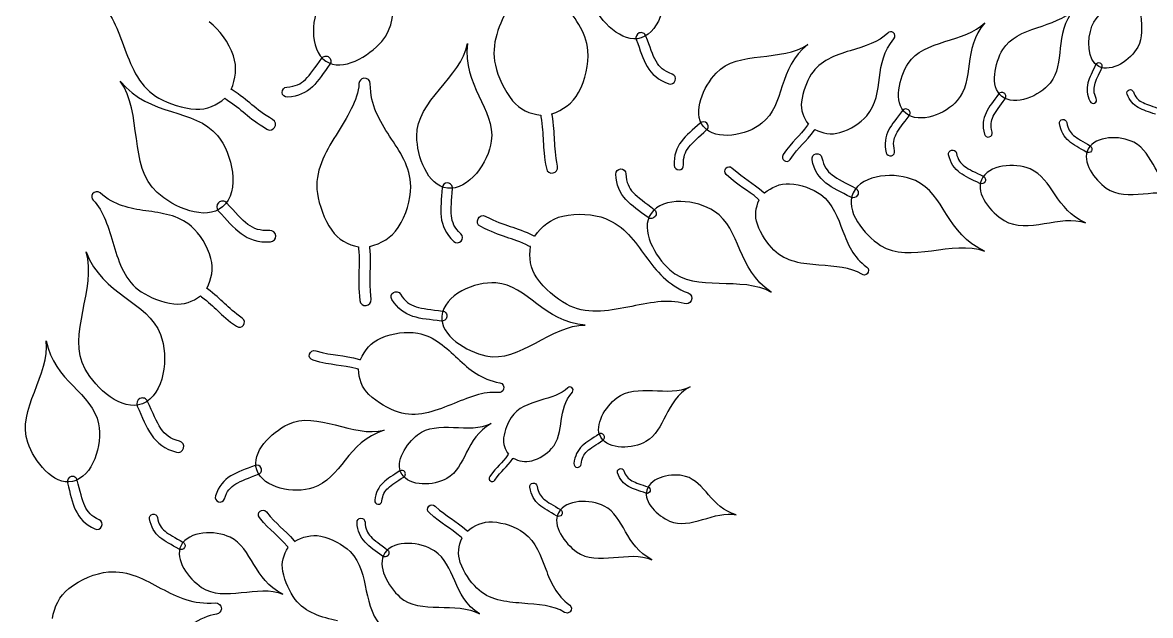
# Model space of a CAD drawing. Extents: x 5.1 to 86.3, y 5.1 to 86.3.
# Drawn here: x 47.79 to 56.97, y 71.77 to 76.59 of the extents above; entities that cross this region are included whole.
import ezdxf

# ---------------------------------------------------------------- set-up
doc = ezdxf.new("R2010")
doc.units = 0
doc.layers.add('View004', color=7, linetype='CONTINUOUS')

msp = doc.modelspace()

# ---------------------------------------------------------------- linework, layer by layer
at = {"layer": 'View004', "color": 1}
for p, q in [((52.812802, 76.506821), (52.812802, 76.506821)), ((52.82809, 76.467053), (52.82809, 76.467053)), ((54.878658, 76.51038), (54.878644, 76.510335)), ((50.287565, 76.310882), (50.287565, 76.310882)), ((50.262378, 76.277343), (50.262378, 76.277343)), ((56.55215, 76.234755), (56.55215, 76.234755)), ((56.563804, 76.261011), (56.563804, 76.261011)), ((50.571442, 76.138826), (50.571464, 76.138831)), ((55.782365, 76.018312), (55.782365, 76.018312)), ((55.763501, 75.991128), (55.763501, 75.991128)), ((54.982091, 75.854065), (54.982091, 75.854065)), ((55.002847, 75.882319), (55.002847, 75.882319)), ((53.335321, 75.74585), (53.335321, 75.74585)), ((53.363636, 75.772303), (53.363636, 75.772303)), ((56.46612, 75.563243), (56.46612, 75.563243)), ((56.492098, 75.547286), (56.492098, 75.547286)), ((51.253607, 75.286854), (51.253607, 75.286854)), ((55.597884, 75.312376), (55.597884, 75.312376)), ((55.627123, 75.297334), (55.627123, 75.297334)), ((48.364033, 75.19745), (48.364025, 75.197461)), ((51.251285, 75.244313), (51.251285, 75.244313)), ((54.553175, 75.207401), (54.553175, 75.207401)), ((54.589925, 75.187185), (54.589925, 75.187185)), ((49.388165, 75.126299), (49.388165, 75.126299)), ((49.420966, 75.092297), (49.420966, 75.092297)), ((52.908776, 75.039066), (52.908776, 75.039066)), ((52.941821, 75.013235), (52.941821, 75.013235)), ((54.668862, 74.548612), (54.668865, 74.548702)), ((53.234476, 74.327228), (53.23448, 74.327233)), ((51.20584, 74.204245), (51.20584, 74.204245)), ((51.247333, 74.198113), (51.247333, 74.198113)), ((52.263255, 73.623342), (52.263279, 73.623373)), ((48.749433, 73.533851), (48.749433, 73.533851)), ((51.708733, 73.609382), (51.70876, 73.609405)), ((48.769563, 73.49111), (48.769563, 73.49111)), ((52.500059, 73.218633), (52.500059, 73.218633)), ((52.524795, 73.235509), (52.524795, 73.235509)), ((48.188594, 72.898605), (48.188594, 72.898605)), ((49.700356, 72.952723), (49.700356, 72.952723)), ((49.736377, 72.967377), (49.736377, 72.967377)), ((50.879481, 72.919251), (50.879481, 72.919251)), ((50.904217, 72.936127), (50.904217, 72.936127)), ((48.199687, 72.858328), (48.199687, 72.858328)), ((52.874978, 72.788792), (52.874978, 72.788792)), ((52.900362, 72.779399), (52.900362, 72.779399)), ((52.15563, 72.60467), (52.15563, 72.60467)), ((52.181608, 72.588713), (52.181608, 72.588713)), ((49.083572, 72.337426), (49.083572, 72.337426)), ((49.111962, 72.320836), (49.111962, 72.320836)), ((50.742741, 72.277557), (50.742741, 72.277557)), ((50.768779, 72.257476), (50.768779, 72.257476)), ((49.411679, 71.82336), (49.411666, 71.823433)), ((52.251074, 71.798777), (52.251076, 71.798869))]:
    msp.add_line(p, q, dxfattribs=at)
for points in [[(50.718283, 76.438759), (50.902809, 76.651948), (50.748658, 77.026659), (50.883336, 77.268368)], [(52.997425, 76.963441), (53.048094, 76.796119), (52.994457, 76.520773), (52.82809, 76.467053)], [(56.496544, 76.561287), (56.562466, 76.742792), (56.838014, 76.775648), (56.937628, 76.936858)], [(56.937628, 76.936858), (56.827161, 76.73185), (56.954019, 76.549189), (56.869443, 76.390895)], [(48.413647, 76.769523), (48.515208, 76.682153), (48.567829, 76.530807), (48.62642, 76.375687)], [(50.23572, 76.792994), (50.142676, 76.648198), (50.119308, 76.373018), (50.262378, 76.277343)], [(52.394405, 76.36128), (52.379653, 76.524308), (52.280375, 76.639816), (52.189398, 76.756682)], [(52.82809, 76.467053), (52.672259, 76.416737), (52.496728, 76.603037), (52.427521, 76.751447)], [(51.753798, 76.730104), (51.676642, 76.578834), (51.600518, 76.417651), (51.641483, 76.244828)], [(55.77123, 76.372577), (55.885076, 76.563661), (56.203923, 76.541223), (56.351496, 76.702058)], [(56.351496, 76.702058), (56.18217, 76.494021), (56.286175, 76.259924), (56.156246, 76.099135)], [(49.509348, 76.31955), (49.470094, 76.429867), (49.397864, 76.53253), (49.313684, 76.596203)], [(55.001153, 76.257867), (55.127184, 76.457014), (55.46426, 76.424157), (55.625151, 76.590302)], [(55.625151, 76.590302), (55.439874, 76.374781), (55.54336, 76.123866), (55.401158, 75.957267)], [(56.55215, 76.234755), (56.453831, 76.284995), (56.458851, 76.457509), (56.496544, 76.561287)], [(52.812802, 76.506821), (52.79122, 76.498522), (52.780406, 76.474338), (52.788611, 76.45272)], [(52.845387, 76.50561), (52.835132, 76.510386), (52.823384, 76.510822), (52.812802, 76.506821)], [(52.867285, 76.481449), (52.863538, 76.492123), (52.855643, 76.500834), (52.845387, 76.50561)], [(52.950007, 76.276235), (52.921514, 76.324771), (52.899775, 76.393359), (52.867285, 76.481449)], [(54.835308, 76.505357), (54.764682, 76.432439), (54.647851, 76.399399), (54.527898, 76.36201)], [(54.878644, 76.510335), (54.864872, 76.519264), (54.846693, 76.517198), (54.835308, 76.505357)], [(54.885802, 76.459357), (54.899338, 76.475027), (54.895948, 76.499043), (54.878658, 76.51038)], [(48.62642, 76.375687), (48.685008, 76.220567), (48.751444, 76.059681), (48.903208, 75.975736)], [(50.262378, 76.277343), (50.396387, 76.187727), (50.612779, 76.316864), (50.718283, 76.438759)], [(51.002141, 75.667705), (50.997895, 75.954073), (51.362592, 76.144813), (51.41575, 76.420797)], [(51.41575, 76.420797), (51.370624, 76.078375), (51.642742, 75.891983), (51.608897, 75.627966)], [(52.788611, 76.45272), (52.820188, 76.36714), (52.840915, 76.295288), (52.877094, 76.23373)], [(53.438476, 76.180573), (53.616035, 76.371155), (53.975462, 76.26664), (54.184148, 76.414258)], [(54.184148, 76.414258), (53.938892, 76.217987), (54.000066, 75.924311), (53.811589, 75.772383)], [(54.767222, 76.145258), (54.782027, 76.253836), (54.800335, 76.359948), (54.885802, 76.459357)], [(55.763501, 75.991128), (55.663137, 76.069236), (55.706136, 76.263323), (55.77123, 76.372577)], [(56.869443, 76.390895), (56.813895, 76.286926), (56.657116, 76.181118), (56.55215, 76.234755)], [(49.491678, 76.047834), (49.528447, 76.132728), (49.542082, 76.227559), (49.509348, 76.31955)], [(50.095538, 76.129486), (50.135592, 76.167773), (50.174649, 76.226866), (50.22914, 76.301531)], [(50.22914, 76.301531), (50.235564, 76.310629), (50.245386, 76.316752), (50.256383, 76.318512)], [(50.256383, 76.318512), (50.26738, 76.320272), (50.278623, 76.317521), (50.287565, 76.310882)], [(50.287565, 76.310882), (50.305766, 76.297211), (50.309493, 76.271398), (50.295902, 76.253137)], [(52.319613, 76.022421), (52.37615, 76.12817), (52.404164, 76.25363), (52.394405, 76.36128)], [(54.527898, 76.36201), (54.407946, 76.324622), (54.283282, 76.281561), (54.213003, 76.170515)], [(50.295902, 76.253137), (50.242951, 76.180604), (50.203973, 76.118147), (50.153134, 76.0696)], [(51.641483, 76.244828), (51.663994, 76.149835), (51.712398, 76.04177), (51.781874, 75.955746)], [(52.877094, 76.23373), (52.913213, 76.172151), (52.967862, 76.122902), (53.052149, 76.093599)], [(53.07989, 76.172961), (53.01094, 76.196932), (52.978485, 76.227693), (52.950007, 76.276235)], [(54.982091, 75.854065), (54.878015, 75.939657), (54.929092, 76.144003), (55.001153, 76.257867)], [(56.526486, 76.246726), (56.500776, 76.190853), (56.476431, 76.146697), (56.464361, 76.100091)], [(56.519399, 76.08563), (56.528931, 76.122361), (56.551238, 76.165441), (56.577708, 76.222948)], [(56.563804, 76.261011), (56.549553, 76.267335), (56.532872, 76.260949), (56.526486, 76.246726)], [(56.578773, 76.244908), (56.576155, 76.252073), (56.570759, 76.257879), (56.563804, 76.261011)], [(56.577708, 76.222948), (56.581006, 76.229826), (56.58139, 76.237744), (56.578773, 76.244908)], [(48.888976, 75.209567), (48.653169, 75.42231), (48.773567, 75.862533), (48.58953, 76.114062)], [(48.58953, 76.114062), (48.833594, 75.8189), (49.190425, 75.899212), (49.379321, 75.672402)], [(49.944734, 76.066674), (50.016482, 76.070803), (50.055498, 76.091191), (50.095538, 76.129486)], [(50.531655, 76.095349), (50.524207, 75.958354), (50.434284, 75.821098), (50.345022, 75.676639)], [(50.571464, 76.138831), (50.5495, 76.135738), (50.532787, 76.117514), (50.531655, 76.095349)], [(50.623973, 76.093115), (50.623898, 76.121101), (50.599151, 76.142603), (50.571442, 76.138826)], [(53.052149, 76.093599), (53.074064, 76.085938), (53.09804, 76.097494), (53.105701, 76.119409)], [(53.105701, 76.119409), (53.113361, 76.141325), (53.101805, 76.165301), (53.07989, 76.172961)], [(53.335321, 75.74585), (53.23975, 75.860072), (53.336953, 76.071606), (53.438476, 76.180573)], [(54.213003, 76.170515), (54.174372, 76.109479), (54.142209, 76.027983), (54.13261, 75.946733)], [(54.663979, 75.832303), (54.742626, 75.924412), (54.752418, 76.03668), (54.767222, 76.145258)], [(56.156246, 76.099135), (56.070911, 75.993528), (55.87065, 75.907738), (55.763501, 75.991128)], [(56.464361, 76.100091), (56.452254, 76.053504), (56.454862, 76.00397), (56.481112, 75.949831)], [(49.498594, 76.043654), (49.49639, 76.04525), (49.49411, 76.046618), (49.491678, 76.047834)], [(49.829177, 75.801698), (49.679328, 75.892195), (49.640066, 75.954219), (49.498594, 76.043654)], [(49.90587, 76.022916), (49.904519, 76.045732), (49.921919, 76.065323), (49.944734, 76.066674)], [(49.949629, 75.984052), (49.926813, 75.982701), (49.907222, 76.000101), (49.90587, 76.022916)], [(50.153134, 76.0696), (50.102348, 76.021017), (50.037335, 75.9891), (49.949629, 75.984052)], [(50.781348, 75.667526), (50.700227, 75.791435), (50.624867, 75.915937), (50.623973, 76.093115)], [(52.101571, 75.848598), (52.191227, 75.879233), (52.272468, 75.934239), (52.319613, 76.022421)], [(55.737055, 76.010223), (55.695882, 75.952573), (55.658787, 75.907885), (55.63505, 75.857768)], [(55.782365, 76.018312), (55.767611, 76.028548), (55.747357, 76.024933), (55.737055, 76.010223)], [(55.795817, 75.996855), (55.794406, 76.005527), (55.789556, 76.013263), (55.782365, 76.018312)], [(56.532159, 75.974476), (56.510685, 76.018764), (56.509858, 76.048903), (56.519399, 76.08563)], [(56.783492, 76.009962), (56.778451, 76.023823), (56.7856, 76.039145), (56.79946, 76.044187)], [(56.873908, 75.89988), (56.834502, 75.922332), (56.802781, 75.956654), (56.783492, 76.009962)], [(56.79946, 76.044187), (56.813321, 76.049228), (56.828643, 76.042079), (56.833685, 76.028219)], [(56.833685, 76.028219), (56.849463, 75.98461), (56.869263, 75.96424), (56.900326, 75.946537)], [(48.903208, 75.975736), (48.986626, 75.929596), (49.096493, 75.893564), (49.204281, 75.887239)], [(49.204281, 75.887239), (49.293895, 75.881995), (49.374671, 75.919319), (49.440105, 75.975658)], [(49.440105, 75.975658), (49.443069, 75.972618), (49.446337, 75.969882), (49.449954, 75.967655)], [(49.449954, 75.967655), (49.581453, 75.884582), (49.62287, 75.820738), (49.782156, 75.724523)], [(51.781874, 75.955746), (51.839634, 75.88423), (51.923578, 75.848754), (52.011347, 75.837996)], [(54.13261, 75.946733), (54.12463, 75.879184), (54.149262, 75.816415), (54.188957, 75.764403)], [(55.401158, 75.957267), (55.307762, 75.847843), (55.093204, 75.762685), (54.982091, 75.854065)], [(55.694188, 75.829501), (55.712918, 75.868995), (55.747475, 75.912907), (55.789862, 75.972241)], [(55.789862, 75.972241), (55.795081, 75.979309), (55.797228, 75.988183), (55.795817, 75.996855)], [(56.481112, 75.949831), (56.487918, 75.935735), (56.504862, 75.929824), (56.518958, 75.93663)], [(56.518958, 75.93663), (56.533055, 75.943436), (56.538965, 75.96038), (56.532159, 75.974476)], [(56.900326, 75.946537), (56.931386, 75.928825), (56.975129, 75.915564), (57.031347, 75.895629)], [(52.011347, 75.837996), (52.011118, 75.833664), (52.011248, 75.829286), (52.01207, 75.825015)], [(52.01207, 75.825015), (52.039734, 75.668147), (52.019898, 75.592779), (52.056751, 75.405804)], [(52.103167, 75.840527), (52.102875, 75.843263), (52.102331, 75.845999), (52.101571, 75.848598)], [(52.147619, 75.423353), (52.112941, 75.599239), (52.132883, 75.67172), (52.103167, 75.840527)], [(54.445972, 75.696662), (54.531172, 75.721422), (54.612054, 75.771476), (54.663979, 75.832303)], [(54.954625, 75.875044), (54.909372, 75.815156), (54.868807, 75.768881), (54.842237, 75.716475)], [(54.904068, 75.684849), (54.925032, 75.726146), (54.962887, 75.771672), (55.009474, 75.833309)], [(55.002847, 75.882319), (54.987511, 75.893582), (54.965956, 75.890331), (54.954625, 75.875044)], [(55.016483, 75.85921), (55.015236, 75.868435), (55.010319, 75.876767), (55.002847, 75.882319)], [(55.009474, 75.833309), (55.015203, 75.840646), (55.01773, 75.849985), (55.016483, 75.85921)], [(55.63505, 75.857768), (55.611274, 75.807681), (55.603509, 75.751077), (55.621495, 75.684148)], [(55.684579, 75.700987), (55.669865, 75.755738), (55.675448, 75.790014), (55.694188, 75.829501)], [(57.013726, 75.845422), (56.95911, 75.864797), (56.913301, 75.87739), (56.873908, 75.89988)], [(49.782156, 75.724523), (49.834049, 75.691281), (49.882508, 75.770822), (49.829177, 75.801698)], [(53.309771, 75.774247), (53.248388, 75.718435), (53.194878, 75.676453), (53.155316, 75.624954)], [(53.363636, 75.772303), (53.349278, 75.787668), (53.3252, 75.788537), (53.309771, 75.774247)], [(53.811589, 75.772383), (53.687798, 75.672596), (53.437356, 75.623906), (53.335321, 75.74585)], [(53.360827, 75.717714), (53.368549, 75.724514), (53.3732, 75.734142), (53.373729, 75.744417)], [(53.373729, 75.744417), (53.374258, 75.754692), (53.370619, 75.764746), (53.363636, 75.772303)], [(54.182497, 75.757335), (54.113785, 75.661578), (54.06364, 75.633103), (53.983744, 75.516916)], [(54.188957, 75.764403), (54.186525, 75.762275), (54.184321, 75.759919), (54.182497, 75.757335)], [(56.232693, 75.769725), (56.23017, 75.786146), (56.241436, 75.801502), (56.257856, 75.804024)], [(56.30838, 75.628239), (56.269783, 75.661705), (56.242283, 75.706594), (56.232693, 75.769725)], [(56.257856, 75.804024), (56.274276, 75.806547), (56.289632, 75.795281), (56.292155, 75.778861)], [(56.292155, 75.778861), (56.3, 75.727217), (56.317396, 75.700361), (56.347821, 75.673976)], [(49.379321, 75.672402), (49.50339, 75.523436), (49.567638, 75.219069), (49.420966, 75.092297)], [(50.345022, 75.676639), (50.25576, 75.532182), (50.16672, 75.37776), (50.193422, 75.202166)], [(50.953355, 75.256696), (50.951987, 75.420381), (50.862468, 75.543616), (50.781348, 75.667526)], [(51.251285, 75.244313), (51.088508, 75.262159), (51.004567, 75.50397), (51.002141, 75.667705)], [(53.216021, 75.577977), (53.247225, 75.618554), (53.297638, 75.660276), (53.360827, 75.717714)], [(54.040022, 75.477905), (54.115171, 75.587209), (54.163842, 75.614136), (54.237812, 75.717151)], [(54.237812, 75.717151), (54.239104, 75.718747), (54.240244, 75.720419), (54.241232, 75.722167)], [(54.241232, 75.722167), (54.303803, 75.690559), (54.374926, 75.676012), (54.445972, 75.696662)], [(54.842237, 75.716475), (54.815626, 75.664101), (54.805787, 75.604369), (54.822929, 75.532967)], [(54.890226, 75.549004), (54.876203, 75.607414), (54.883094, 75.64356), (54.904068, 75.684849)], [(55.621495, 75.684148), (55.626145, 75.666728), (55.644036, 75.656376), (55.661456, 75.661026)], [(55.661456, 75.661026), (55.678877, 75.665676), (55.689229, 75.683567), (55.684579, 75.700987)], [(56.347821, 75.673976), (56.378241, 75.647581), (56.423651, 75.623316), (56.481375, 75.588935)], [(56.837492, 75.617445), (56.726405, 75.674978), (56.525675, 75.67326), (56.46612, 75.563243)], [(51.608897, 75.627966), (51.58667, 75.454559), (51.425069, 75.22526), (51.251285, 75.244313)], [(53.155316, 75.624954), (53.115718, 75.573499), (53.092834, 75.510627), (53.096876, 75.429569)], [(53.173249, 75.433248), (53.169943, 75.499557), (53.184808, 75.537411), (53.216021, 75.577977)], [(54.864597, 75.507337), (54.88318, 75.511766), (54.894655, 75.530421), (54.890226, 75.549004)], [(55.330003, 75.515403), (55.325951, 75.532856), (55.336815, 75.55029), (55.354268, 75.554342)], [(55.354268, 75.554342), (55.371722, 75.558394), (55.389155, 75.54753), (55.393207, 75.530077)], [(56.450871, 75.537344), (56.394795, 75.570753), (56.346956, 75.594734), (56.30838, 75.628239)], [(56.46612, 75.563243), (56.410337, 75.460194), (56.518443, 75.312333), (56.613801, 75.244232)], [(56.492098, 75.547286), (56.483436, 75.533188), (56.465007, 75.528744), (56.450871, 75.537344)], [(56.481375, 75.588935), (56.488394, 75.584902), (56.49349, 75.578209), (56.495508, 75.570369)], [(56.495508, 75.570369), (56.497527, 75.562529), (56.496297, 75.554207), (56.492098, 75.547286)], [(57.225364, 75.180945), (57.005499, 75.293829), (57.006629, 75.52985), (56.837492, 75.617445)], [(53.983744, 75.516916), (53.956286, 75.479152), (54.014281, 75.438939), (54.040022, 75.477905)], [(54.218794, 75.475769), (54.214246, 75.498167), (54.228716, 75.520012), (54.251114, 75.524561)], [(54.332126, 75.286326), (54.276881, 75.329771), (54.236133, 75.389646), (54.218794, 75.475769)], [(54.251114, 75.524561), (54.273512, 75.529109), (54.295357, 75.514639), (54.299906, 75.492241)], [(54.299906, 75.492241), (54.314089, 75.421789), (54.339764, 75.386029), (54.383313, 75.351776)], [(54.822929, 75.532967), (54.827358, 75.514384), (54.846013, 75.502909), (54.864597, 75.507337)], [(55.422941, 75.369413), (55.378702, 75.402256), (55.345466, 75.44829), (55.330003, 75.515403)], [(55.393207, 75.530077), (55.405856, 75.475176), (55.426755, 75.447712), (55.461628, 75.421817)], [(55.99286, 75.400954), (55.868697, 75.45377), (55.652961, 75.435552), (55.597884, 75.312376)], [(52.056751, 75.405804), (52.067322, 75.343583), (52.160971, 75.361671), (52.147619, 75.423353)], [(52.621598, 75.357438), (52.620688, 75.380275), (52.638464, 75.399525), (52.661302, 75.400435)], [(52.661302, 75.400435), (52.684139, 75.401344), (52.70339, 75.383568), (52.704299, 75.360731)], [(52.704299, 75.360731), (52.707038, 75.288917), (52.726665, 75.249513), (52.764178, 75.208739)], [(53.096876, 75.429569), (53.097892, 75.408479), (53.115812, 75.392206), (53.136902, 75.393222)], [(53.136902, 75.393222), (53.157992, 75.394237), (53.174265, 75.412158), (53.173249, 75.433248)], [(53.520872, 75.354959), (53.483936, 75.387152), (53.53383, 75.441858), (53.569284, 75.408045)], [(53.569284, 75.408045), (53.671746, 75.313866), (53.727829, 75.297731), (53.827612, 75.209708)], [(55.059944, 75.306354), (54.903496, 75.378097), (54.627766, 75.36251), (54.553175, 75.207401)], [(55.583597, 75.283279), (55.520564, 75.314636), (55.46716, 75.336525), (55.422941, 75.369413)], [(55.461628, 75.421817), (55.496496, 75.395912), (55.547311, 75.373518), (55.612195, 75.341251)], [(56.445598, 74.96315), (56.199936, 75.066621), (56.181903, 75.320544), (55.99286, 75.400954)], [(51.253607, 75.286854), (51.230519, 75.288112), (51.210757, 75.27047), (51.209398, 75.247387)], [(51.282845, 75.272417), (51.275441, 75.280971), (51.2649, 75.286176), (51.253607, 75.286854)], [(51.29294, 75.241412), (51.293888, 75.252685), (51.290248, 75.263863), (51.282845, 75.272417)], [(52.703187, 75.152313), (52.655598, 75.204031), (52.624946, 75.26965), (52.621598, 75.357438)], [(53.78046, 75.155649), (53.687753, 75.237479), (53.629802, 75.254854), (53.520872, 75.354959)], [(53.832324, 75.205376), (53.888914, 75.252359), (53.958237, 75.283903), (54.035734, 75.279431)], [(54.035734, 75.279431), (54.128667, 75.274035), (54.22311, 75.241833), (54.290464, 75.191786)], [(54.533927, 75.170805), (54.454665, 75.213022), (54.387345, 75.242825), (54.332126, 75.286326)], [(54.383313, 75.351776), (54.426854, 75.317509), (54.490855, 75.287155), (54.572445, 75.243712)], [(55.621717, 74.732073), (55.31214, 74.872711), (55.298143, 75.197126), (55.059944, 75.306354)], [(55.597884, 75.312376), (55.546296, 75.197002), (55.674618, 75.0468), (55.782726, 74.981336)], [(55.627123, 75.297334), (55.618958, 75.281466), (55.599501, 75.275183), (55.583597, 75.283279)], [(55.612195, 75.341251), (55.620073, 75.337487), (55.626099, 75.330703), (55.628909, 75.322437)], [(55.628909, 75.322437), (55.631719, 75.31417), (55.631075, 75.305119), (55.627123, 75.297334)], [(48.364025, 75.197461), (48.353233, 75.181197), (48.355467, 75.159552), (48.369421, 75.145864)], [(48.424795, 75.205331), (48.406327, 75.221626), (48.377728, 75.217894), (48.364033, 75.19745)], [(48.796829, 75.06038), (48.667896, 75.079349), (48.541939, 75.102453), (48.424795, 75.205331)], [(49.420966, 75.092297), (49.283583, 74.973554), (49.023801, 75.087927), (48.888976, 75.209567)], [(50.193422, 75.202166), (50.208098, 75.10565), (50.247504, 74.993992), (50.309718, 74.902577)], [(50.851119, 74.925083), (50.916106, 75.025857), (50.954283, 75.148608), (50.953355, 75.256696)], [(51.209398, 75.247387), (51.203196, 75.156379), (51.19271, 75.082336), (51.200535, 75.011363)], [(51.284457, 75.020314), (51.278317, 75.07626), (51.286544, 75.147739), (51.29294, 75.241412)], [(52.764178, 75.208739), (52.801682, 75.167951), (52.860008, 75.127757), (52.933603, 75.071829)], [(53.424846, 75.055732), (53.281879, 75.151563), (53.007204, 75.180256), (52.908776, 75.039066)], [(53.827612, 75.209708), (53.829284, 75.208416), (53.83088, 75.206972), (53.832324, 75.205376)], [(54.290464, 75.191786), (54.392475, 75.116014), (54.428792, 75.003491), (54.46937, 74.895918)], [(54.553175, 75.207401), (54.483307, 75.062115), (54.641609, 74.866048), (54.777137, 74.778746)], [(54.589925, 75.187185), (54.578951, 75.167241), (54.553919, 75.159919), (54.533927, 75.170805)], [(54.572445, 75.243712), (54.582357, 75.238633), (54.5898, 75.22977), (54.593091, 75.21913)], [(54.593091, 75.21913), (54.596381, 75.20849), (54.595239, 75.196972), (54.589925, 75.187185)], [(56.613801, 75.244232), (56.780578, 75.125123), (57.041322, 75.262049), (57.225364, 75.180945)], [(48.369421, 75.145864), (48.455247, 75.060963), (48.493073, 74.921615), (48.53603, 74.7785)], [(49.388165, 75.126299), (49.369713, 75.108495), (49.369123, 75.079124), (49.386846, 75.060594)], [(49.421964, 75.139148), (49.409427, 75.139592), (49.397241, 75.134959), (49.388165, 75.126299)], [(49.454769, 75.12394), (49.446329, 75.133221), (49.434501, 75.138704), (49.421964, 75.139148)], [(49.627951, 74.950134), (49.577874, 74.987383), (49.526027, 75.048027), (49.454769, 75.12394)], [(52.883925, 75.006018), (52.812431, 75.060363), (52.750741, 75.100544), (52.703187, 75.152313)], [(53.773863, 74.950281), (53.74987, 75.017495), (53.760365, 75.087458), (53.788766, 75.149949)], [(53.788766, 75.149949), (53.785802, 75.151545), (53.78299, 75.153445), (53.78046, 75.155649)], [(49.167694, 74.933679), (49.059147, 75.028359), (48.925763, 75.041412), (48.796829, 75.06038)], [(49.386846, 75.060594), (49.456086, 74.986851), (49.508311, 74.922435), (49.571866, 74.875211)], [(51.200535, 75.011363), (51.208298, 74.940396), (51.238013, 74.873098), (51.302932, 74.811874)], [(51.360716, 74.872939), (51.307609, 74.923023), (51.290582, 74.96437), (51.284457, 75.020314)], [(51.522355, 74.931574), (51.465089, 74.958805), (51.508181, 75.044402), (51.56417, 75.014628)], [(51.56417, 75.014628), (51.724736, 74.933005), (51.800263, 74.932466), (51.955342, 74.857581)], [(51.962714, 74.853857), (52.016841, 74.932162), (52.09224, 74.995666), (52.190386, 75.017134)], [(52.190386, 75.017134), (52.308083, 75.042875), (52.437039, 75.035663), (52.538448, 74.996789)], [(52.538448, 74.996789), (52.692027, 74.93795), (52.776555, 74.810383), (52.864666, 74.690472)], [(52.908776, 75.039066), (52.816581, 74.906818), (52.941503, 74.687966), (53.061332, 74.58012)], [(52.941821, 75.013235), (52.9278, 74.995301), (52.90192, 74.992075), (52.883925, 75.006018)], [(52.933603, 75.071829), (52.942575, 75.065231), (52.948506, 75.055292), (52.950053, 75.044263)], [(52.950053, 75.044263), (52.9516, 75.033234), (52.948632, 75.022047), (52.941821, 75.013235)], [(53.887588, 74.39903), (53.604476, 74.58735), (53.64252, 74.90983), (53.424846, 75.055732)], [(55.782726, 74.981336), (55.971802, 74.866841), (56.241054, 75.035364), (56.445598, 74.96315)], [(49.326263, 74.672727), (49.297885, 74.774355), (49.239381, 74.871167), (49.167694, 74.933679)], [(49.805228, 74.900815), (49.724454, 74.89549), (49.678016, 74.912874), (49.627951, 74.950134)], [(49.854734, 74.857286), (49.853084, 74.882977), (49.830919, 74.902466), (49.805228, 74.900815)], [(50.309718, 74.902577), (50.361436, 74.826576), (50.442204, 74.784362), (50.5288, 74.766467)], [(50.6196, 74.769662), (50.711459, 74.792865), (50.796925, 74.841049), (50.851119, 74.925083)], [(51.915435, 74.773754), (51.771337, 74.843393), (51.693048, 74.844822), (51.522355, 74.931574)], [(53.908507, 74.740256), (53.854699, 74.793623), (53.802716, 74.869437), (53.773863, 74.950281)], [(49.571866, 74.875211), (49.635368, 74.82794), (49.712464, 74.80127), (49.811204, 74.80778)], [(49.811204, 74.80778), (49.836895, 74.80943), (49.856384, 74.831595), (49.854734, 74.857286)], [(51.302932, 74.811874), (51.319795, 74.795917), (51.3464, 74.796652), (51.362357, 74.813514)], [(51.362357, 74.813514), (51.378313, 74.830377), (51.377579, 74.856982), (51.360716, 74.872939)], [(51.955342, 74.857581), (51.957926, 74.856517), (51.960358, 74.855301), (51.962714, 74.853857)], [(54.46937, 74.895918), (54.509946, 74.788345), (54.553532, 74.684115), (54.664226, 74.602473)], [(54.777137, 74.778746), (55.014171, 74.626055), (55.363462, 74.831399), (55.621717, 74.732073)], [(48.303508, 73.773171), (48.148606, 74.050425), (48.404129, 74.428578), (48.310718, 74.725918)], [(48.310718, 74.725918), (48.446944, 74.367964), (48.810652, 74.329305), (48.916611, 74.053811)], [(48.53603, 74.7785), (48.578985, 74.635385), (48.628632, 74.486596), (48.759803, 74.401629)], [(50.52846, 74.753471), (50.543211, 74.594866), (50.51728, 74.521372), (50.538727, 74.33201)], [(50.5288, 74.766467), (50.528219, 74.762211), (50.527964, 74.757795), (50.52846, 74.753471)], [(50.630726, 74.342073), (50.610533, 74.520205), (50.63635, 74.590813), (50.620512, 74.761484)], [(50.620512, 74.761484), (50.620446, 74.76422), (50.620136, 74.766956), (50.6196, 74.769662)], [(51.97888, 74.515445), (51.925528, 74.590845), (51.914188, 74.681701), (51.927785, 74.769498)], [(51.927785, 74.769498), (51.923529, 74.770486), (51.919341, 74.771778), (51.915435, 74.773754)], [(54.275411, 74.618189), (54.143977, 74.62832), (54.006395, 74.643155), (53.908507, 74.740256)], [(49.293363, 74.429574), (49.331735, 74.503582), (49.349929, 74.587981), (49.326263, 74.672727)], [(52.864666, 74.690472), (52.952777, 74.570561), (53.04347, 74.455865), (53.209921, 74.39274)], [(53.061332, 74.58012), (53.270907, 74.3915), (53.648533, 74.538365), (53.887588, 74.39903)], [(54.623379, 74.54361), (54.534068, 74.601636), (54.406845, 74.608058), (54.275411, 74.618189)], [(54.668865, 74.548702), (54.656873, 74.536344), (54.637797, 74.534201), (54.623379, 74.54361)], [(54.664226, 74.602473), (54.681744, 74.589621), (54.683903, 74.56426), (54.668862, 74.548612)], [(51.646297, 74.473697), (51.474652, 74.486384), (51.221663, 74.375629), (51.20584, 74.204245)], [(52.373061, 74.13135), (52.033875, 74.155212), (51.907633, 74.454385), (51.646297, 74.473697)], [(52.219979, 74.300671), (52.134295, 74.348414), (52.043052, 74.424756), (51.97888, 74.515445)], [(48.759803, 74.401629), (48.831904, 74.354927), (48.928412, 74.315656), (49.024912, 74.303221)], [(49.024912, 74.303221), (49.105141, 74.292877), (49.180094, 74.321392), (49.242444, 74.367935)], [(49.242444, 74.367935), (49.244952, 74.365047), (49.247688, 74.362311), (49.250804, 74.360122)], [(49.250804, 74.360122), (49.363813, 74.277208), (49.397047, 74.217221), (49.534212, 74.120754)], [(49.299291, 74.425394), (49.297467, 74.42699), (49.295491, 74.428358), (49.293363, 74.429574)], [(49.581317, 74.187185), (49.452277, 74.277922), (49.420867, 74.336137), (49.299291, 74.425394)], [(50.798868, 74.339171), (50.786794, 74.358578), (50.792739, 74.384097), (50.812145, 74.39617)], [(50.812145, 74.39617), (50.831552, 74.408244), (50.857071, 74.402299), (50.869144, 74.382893)], [(50.869144, 74.382893), (50.907004, 74.321808), (50.943537, 74.297246), (50.996296, 74.280328)], [(53.209921, 74.39274), (53.236232, 74.38283), (53.247776, 74.351981), (53.234476, 74.327228)], [(50.538727, 74.33201), (50.544199, 74.269136), (50.638992, 74.27951), (50.630726, 74.342073)], [(50.971145, 74.201137), (50.904218, 74.222592), (50.845149, 74.2645), (50.798868, 74.339171)], [(50.996296, 74.280328), (51.049054, 74.263394), (51.119622, 74.257263), (51.211239, 74.244997)], [(52.719857, 74.276571), (52.552511, 74.243336), (52.375864, 74.21381), (52.219979, 74.300671)], [(53.179563, 74.305048), (53.048003, 74.346202), (52.887202, 74.309836), (52.719857, 74.276571)], [(53.23448, 74.327233), (53.223848, 74.307648), (53.20082, 74.298322), (53.179563, 74.305048)], [(49.534212, 74.120754), (49.578778, 74.087625), (49.627323, 74.156086), (49.581317, 74.187185)], [(51.200561, 74.163235), (51.111553, 74.175164), (51.038066, 74.179621), (50.971145, 74.201137)], [(51.20584, 74.204245), (51.191019, 74.043716), (51.407753, 73.915155), (51.565217, 73.88059)], [(51.247333, 74.198113), (51.244002, 74.175594), (51.223095, 74.160003), (51.200561, 74.163235)], [(51.211239, 74.244997), (51.2223, 74.243693), (51.232367, 74.237982), (51.239161, 74.229157)], [(51.239161, 74.229157), (51.245955, 74.220332), (51.248901, 74.209139), (51.247333, 74.198113)], [(50.710828, 74.025405), (50.806524, 74.066346), (50.917122, 74.081143), (51.00948, 74.064613)], [(51.565217, 73.88059), (51.840616, 73.820136), (52.096381, 74.134389), (52.373061, 74.13135)], [(47.836151, 73.174385), (47.743002, 73.439324), (48.022679, 73.730272), (47.986136, 74.003437)], [(47.986136, 74.003437), (48.050841, 73.671001), (48.361913, 73.582459), (48.412684, 73.326436)], [(48.916611, 74.053811), (48.986207, 73.872868), (48.949202, 73.564003), (48.769563, 73.49111)], [(50.544126, 73.849916), (50.577354, 73.925141), (50.631029, 73.991264), (50.710828, 74.025405)], [(51.00948, 74.064613), (51.149348, 74.039602), (51.241772, 73.945069), (51.335994, 73.857614)], [(50.157866, 73.844431), (50.104856, 73.858248), (50.127534, 73.937873), (50.179875, 73.921691)], [(50.179875, 73.921691), (50.329366, 73.878485), (50.393544, 73.89028), (50.537286, 73.851892)], [(50.517023, 73.774283), (50.383449, 73.809996), (50.316784, 73.798505), (50.157866, 73.844431)], [(50.537286, 73.851892), (50.539642, 73.851434), (50.541922, 73.850752), (50.544126, 73.849916)], [(51.335994, 73.857614), (51.430217, 73.770157), (51.525784, 73.687546), (51.677269, 73.660986)], [(48.769563, 73.49111), (48.6013, 73.422833), (48.392073, 73.614646), (48.303508, 73.773171)], [(50.528195, 73.772687), (50.524471, 73.772814), (50.520671, 73.773257), (50.517023, 73.774283)], [(50.612773, 73.565399), (50.555264, 73.620719), (50.530901, 73.69598), (50.528195, 73.772687)], [(51.677269, 73.660986), (51.701209, 73.656882), (51.716006, 73.632547), (51.708733, 73.609382)], [(52.231321, 73.620029), (52.178714, 73.566882), (52.092393, 73.54348), (52.003737, 73.516899)], [(52.263279, 73.623373), (52.253209, 73.630061), (52.239803, 73.628693), (52.231321, 73.620029)], [(52.268119, 73.585699), (52.278219, 73.59713), (52.275909, 73.614853), (52.263255, 73.623342)], [(52.629947, 73.538545), (52.787966, 73.663239), (53.050208, 73.541164), (53.226953, 73.629383)], [(53.226953, 73.629383), (53.016558, 73.508301), (53.028763, 73.276803), (52.866947, 73.182916)], [(48.749433, 73.533851), (48.726237, 73.522924), (48.716237, 73.495302), (48.727062, 73.472058)], [(48.785568, 73.535153), (48.773839, 73.539604), (48.760811, 73.539134), (48.749433, 73.533851)], [(48.811744, 73.510207), (48.806734, 73.521708), (48.797297, 73.530702), (48.785568, 73.535153)], [(50.852206, 73.422268), (50.771753, 73.448876), (50.68194, 73.498856), (50.612773, 73.565399)], [(51.66576, 73.581673), (51.547447, 73.595246), (51.416903, 73.538277), (51.280292, 73.482924)], [(51.70876, 73.609405), (51.702908, 73.591059), (51.684889, 73.579408), (51.66576, 73.581673)], [(52.178262, 73.355283), (52.190034, 73.435142), (52.204368, 73.513158), (52.268119, 73.585699)], [(52.500059, 73.218633), (52.440488, 73.317108), (52.539596, 73.467251), (52.629947, 73.538545)], [(48.727062, 73.472058), (48.768921, 73.379971), (48.797667, 73.302186), (48.842668, 73.237037)], [(48.919861, 73.289954), (48.884416, 73.341324), (48.854816, 73.415417), (48.811744, 73.510207)], [(49.952809, 73.323315), (50.187548, 73.43837), (50.487064, 73.211617), (50.735592, 73.275242)], [(51.280292, 73.482924), (51.143681, 73.427573), (50.998577, 73.373858), (50.852206, 73.422268)], [(52.003737, 73.516899), (51.915081, 73.490322), (51.822909, 73.459595), (51.770254, 73.378364)], [(51.009368, 73.239164), (51.167388, 73.363858), (51.42963, 73.241782), (51.606374, 73.330002)], [(51.770254, 73.378364), (51.741313, 73.333714), (51.716971, 73.273941), (51.709249, 73.214169)], [(52.099709, 73.125588), (52.158381, 73.192802), (52.16649, 73.275423), (52.178262, 73.355283)], [(48.412684, 73.326436), (48.446032, 73.158281), (48.367203, 72.894745), (48.199687, 72.858328)], [(49.071874, 73.186265), (48.993676, 73.207188), (48.95529, 73.238578), (48.919861, 73.289954)], [(49.700356, 72.952723), (49.65168, 73.094045), (49.818593, 73.257531), (49.952809, 73.323315)], [(50.735592, 73.275242), (50.435349, 73.179107), (50.387485, 72.881871), (50.156358, 72.806966)], [(51.606374, 73.330002), (51.395979, 73.20892), (51.408184, 72.977422), (51.246369, 72.883535)], [(52.524795, 73.235509), (52.515634, 73.248932), (52.497346, 73.252426), (52.483882, 73.243325)], [(48.199687, 72.858328), (48.042779, 72.824216), (47.889409, 73.022902), (47.836151, 73.174385)], [(48.842668, 73.237037), (48.887604, 73.171862), (48.952034, 73.121824), (49.047625, 73.096247)], [(49.104759, 73.129132), (49.111455, 73.15399), (49.096732, 73.179569), (49.071874, 73.186265)], [(50.879481, 72.919251), (50.81991, 73.017727), (50.919018, 73.167869), (51.009368, 73.239164)], [(51.709249, 73.214169), (51.702865, 73.164481), (51.720474, 73.118045), (51.749293, 73.079415)], [(52.483882, 73.243325), (52.430438, 73.207911), (52.384632, 73.182136), (52.348362, 73.147452)], [(52.389207, 73.104435), (52.417809, 73.13176), (52.461218, 73.157701), (52.516233, 73.194144)], [(52.866947, 73.182916), (52.760668, 73.12125), (52.563658, 73.113499), (52.500059, 73.218633)], [(52.516233, 73.194144), (52.52293, 73.198431), (52.527614, 73.205237), (52.529226, 73.213023)], [(52.529226, 73.213023), (52.530838, 73.220809), (52.52924, 73.228916), (52.524795, 73.235509)], [(49.047625, 73.096247), (49.072483, 73.089551), (49.098063, 73.104274), (49.104759, 73.129132)], [(51.744429, 73.074247), (51.693046, 73.004266), (51.655886, 72.983689), (51.596106, 72.898745)], [(51.749293, 73.079415), (51.747469, 73.077895), (51.745797, 73.076147), (51.744429, 73.074247)], [(51.938041, 73.027418), (52.000999, 73.044974), (52.060975, 73.081196), (52.099709, 73.125588)], [(52.348362, 73.147452), (52.312069, 73.112805), (52.287201, 73.067473), (52.28076, 73.005087)], [(52.339525, 72.99892), (52.344794, 73.049955), (52.360598, 73.07712), (52.389207, 73.104435)], [(49.686576, 72.988498), (49.609034, 72.958166), (49.543828, 72.93798), (49.488289, 72.903874)], [(49.736377, 72.967377), (49.728421, 72.986927), (49.70616, 72.996368), (49.686576, 72.988498)], [(51.637245, 72.869554), (51.693478, 72.949466), (51.72954, 72.968911), (51.78485, 73.044199)], [(51.78485, 73.044199), (51.785838, 73.045339), (51.786674, 73.046555), (51.787434, 73.047847)], [(51.787434, 73.047847), (51.83327, 73.024067), (51.885543, 73.012781), (51.938041, 73.027418)], [(52.28076, 73.005087), (52.279057, 72.988859), (52.290831, 72.974324), (52.307059, 72.972621)], [(52.307059, 72.972621), (52.323287, 72.970918), (52.337822, 72.982692), (52.339525, 72.99892)], [(48.188594, 72.898605), (48.166735, 72.892582), (48.153856, 72.870023), (48.159782, 72.848138)], [(48.220276, 72.894289), (48.210727, 72.899936), (48.199305, 72.901492), (48.188594, 72.898605)], [(48.23932, 72.868605), (48.23669, 72.879382), (48.229824, 72.888642), (48.220276, 72.894289)], [(49.488289, 72.903874), (49.432731, 72.869822), (49.388753, 72.819078), (49.363502, 72.741639)], [(49.528369, 72.838084), (49.57216, 72.864946), (49.634369, 72.885998), (49.714187, 72.917207)], [(50.156358, 72.806966), (50.004555, 72.757766), (49.752323, 72.801845), (49.700356, 72.952723)], [(49.714187, 72.917207), (49.723862, 72.920816), (49.731672, 72.928175), (49.735849, 72.937619)], [(49.735849, 72.937619), (49.740026, 72.947062), (49.740216, 72.957792), (49.736377, 72.967377)], [(50.863304, 72.943943), (50.809859, 72.90853), (50.764054, 72.882755), (50.727784, 72.84807)], [(50.768628, 72.805054), (50.797231, 72.832379), (50.84064, 72.85832), (50.895655, 72.894763)], [(50.904217, 72.936127), (50.895056, 72.949551), (50.876768, 72.953045), (50.863304, 72.943943)], [(51.246369, 72.883535), (51.140089, 72.821869), (50.94308, 72.814117), (50.879481, 72.919251)], [(50.895655, 72.894763), (50.902351, 72.899049), (50.907036, 72.905856), (50.908648, 72.913642)], [(50.908648, 72.913642), (50.910259, 72.921428), (50.908662, 72.929535), (50.904217, 72.936127)], [(51.596106, 72.898745), (51.575579, 72.871142), (51.617979, 72.841061), (51.637245, 72.869554)], [(52.635955, 72.92814), (52.630914, 72.942), (52.638063, 72.957323), (52.651923, 72.962364)], [(52.72637, 72.818058), (52.686965, 72.84051), (52.655243, 72.874831), (52.635955, 72.92814)], [(52.651923, 72.962364), (52.665783, 72.967405), (52.681106, 72.960256), (52.686148, 72.946396)], [(52.686148, 72.946396), (52.701926, 72.902787), (52.721726, 72.882417), (52.752789, 72.864715)], [(53.18895, 72.900327), (53.082256, 72.931177), (52.907774, 72.894904), (52.874978, 72.788792)], [(53.602302, 72.587457), (53.391303, 72.647656), (53.351397, 72.85336), (53.18895, 72.900327)], [(48.159782, 72.848138), (48.182364, 72.761588), (48.195679, 72.689477), (48.225062, 72.625925)], [(48.300303, 72.660389), (48.277167, 72.710494), (48.262552, 72.779517), (48.23932, 72.868605)], [(49.436419, 72.717726), (49.457076, 72.781074), (49.484574, 72.811236), (49.528369, 72.838084)], [(50.727784, 72.84807), (50.691491, 72.813424), (50.666622, 72.768092), (50.660181, 72.705706)], [(50.718947, 72.699538), (50.724216, 72.750573), (50.740019, 72.777739), (50.768628, 72.805054)], [(51.922203, 72.811152), (51.91968, 72.827572), (51.930946, 72.842928), (51.947366, 72.845451)], [(51.99789, 72.669666), (51.959293, 72.703131), (51.931793, 72.748021), (51.922203, 72.811152)], [(51.947366, 72.845451), (51.963786, 72.847974), (51.979142, 72.836708), (51.981665, 72.820287)], [(51.981665, 72.820287), (51.98951, 72.768643), (52.006906, 72.741787), (52.037331, 72.715402)], [(52.866188, 72.763599), (52.811573, 72.782975), (52.765764, 72.795567), (52.72637, 72.818058)], [(52.752789, 72.864715), (52.783848, 72.847002), (52.827592, 72.833741), (52.88381, 72.813806)], [(52.88381, 72.813806), (52.890621, 72.811511), (52.896217, 72.806565), (52.899333, 72.800089)], [(52.899333, 72.800089), (52.902449, 72.793612), (52.90282, 72.786153), (52.900362, 72.779399)], [(49.363502, 72.741639), (49.356898, 72.721503), (49.367868, 72.699827), (49.388004, 72.693224)], [(49.388004, 72.693224), (49.408139, 72.68662), (49.429815, 72.69759), (49.436419, 72.717726)], [(50.660181, 72.705706), (50.658478, 72.689478), (50.670253, 72.674942), (50.686481, 72.673239)], [(50.686481, 72.673239), (50.702708, 72.671536), (50.717244, 72.683311), (50.718947, 72.699538)], [(52.037331, 72.715402), (52.067751, 72.689008), (52.113161, 72.664742), (52.170885, 72.630361)], [(52.527003, 72.658871), (52.415915, 72.716404), (52.215185, 72.714687), (52.15563, 72.60467)], [(52.874978, 72.788792), (52.84426, 72.689401), (52.964008, 72.579385), (53.058837, 72.536608)], [(52.900362, 72.779399), (52.895263, 72.765623), (52.879987, 72.75856), (52.866188, 72.763599)], [(48.225062, 72.625925), (48.254385, 72.562359), (48.302977, 72.509043), (48.382409, 72.472339)], [(48.417115, 72.547116), (48.352135, 72.577141), (48.323424, 72.61028), (48.300303, 72.660389)], [(49.722289, 72.565246), (49.690589, 72.6026), (49.748114, 72.649226), (49.778103, 72.610481)], [(49.778103, 72.610481), (49.865312, 72.502026), (49.918348, 72.477677), (50.00383, 72.375709)], [(51.103083, 72.605124), (51.066155, 72.637317), (51.116041, 72.692024), (51.151495, 72.65821)], [(51.151495, 72.65821), (51.253957, 72.564031), (51.31004, 72.547896), (51.409823, 72.459874)], [(52.140382, 72.57877), (52.084305, 72.61218), (52.036466, 72.63616), (51.99789, 72.669666)], [(52.170885, 72.630361), (52.177904, 72.626329), (52.183, 72.619635), (52.185018, 72.611795)], [(52.185018, 72.611795), (52.187037, 72.603956), (52.185807, 72.595633), (52.181608, 72.588713)], [(52.914874, 72.222372), (52.695009, 72.335255), (52.69614, 72.571277), (52.527003, 72.658871)], [(53.058837, 72.536608), (53.224689, 72.461792), (53.428001, 72.626191), (53.602302, 72.587457)], [(48.43715, 72.492374), (48.446734, 72.513023), (48.437764, 72.537532), (48.417115, 72.547116)], [(48.826971, 72.554533), (48.823861, 72.572179), (48.835644, 72.589004), (48.85329, 72.592114)], [(48.911941, 72.403767), (48.869528, 72.438936), (48.83881, 72.486687), (48.826971, 72.554533)], [(48.85329, 72.592114), (48.870936, 72.595224), (48.887761, 72.583441), (48.890871, 72.565795)], [(48.890871, 72.565795), (48.900556, 72.510294), (48.919951, 72.481748), (48.953384, 72.45402)], [(49.949115, 72.329323), (49.869703, 72.424109), (49.815005, 72.449963), (49.722289, 72.565246)], [(50.51598, 72.525669), (50.51515, 72.543567), (50.528986, 72.558749), (50.546885, 72.559579)], [(50.580992, 72.365282), (50.54342, 72.405582), (50.519054, 72.456866), (50.51598, 72.525669)], [(50.546885, 72.559579), (50.564783, 72.560409), (50.579965, 72.546573), (50.580795, 72.528674)], [(50.580795, 72.528674), (50.58331, 72.472391), (50.598899, 72.441601), (50.628516, 72.409829)], [(51.36267, 72.405814), (51.269964, 72.487644), (51.212012, 72.505019), (51.103083, 72.605124)], [(51.414535, 72.455542), (51.471117, 72.502525), (51.540448, 72.534069), (51.617944, 72.529596)], [(51.617944, 72.529596), (51.710878, 72.5242), (51.805321, 72.491999), (51.872675, 72.441952)], [(52.15563, 72.60467), (52.099847, 72.50162), (52.207953, 72.35376), (52.303311, 72.285658)], [(52.181608, 72.588713), (52.172946, 72.574615), (52.154518, 72.57017), (52.140382, 72.57877)], [(48.382409, 72.472339), (48.403058, 72.462755), (48.427566, 72.471725), (48.43715, 72.492374)], [(48.953384, 72.45402), (48.986812, 72.426281), (49.036353, 72.401193), (49.099412, 72.365491)], [(49.482732, 72.404684), (49.361582, 72.464085), (49.145178, 72.457469), (49.083572, 72.337426)], [(50.007858, 72.370693), (50.070839, 72.408677), (50.144107, 72.429486), (50.22006, 72.413465)], [(51.409823, 72.459874), (51.411495, 72.458582), (51.413091, 72.457138), (51.414535, 72.455542)], [(51.872675, 72.441952), (51.974685, 72.36618), (52.011002, 72.253657), (52.05158, 72.146084)], [(49.067745, 72.309137), (49.006485, 72.343831), (48.954332, 72.368554), (48.911941, 72.403767)], [(49.083572, 72.337426), (49.025868, 72.224985), (49.145946, 72.068115), (49.250386, 71.996945)], [(49.099412, 72.365491), (49.107076, 72.361309), (49.11273, 72.354212), (49.115092, 72.345807)], [(49.115092, 72.345807), (49.117455, 72.337402), (49.116326, 72.328399), (49.111962, 72.320836)], [(49.911327, 71.943218), (49.671571, 72.059721), (49.667188, 72.314246), (49.482732, 72.404684)], [(50.00383, 72.375709), (50.00535, 72.374189), (50.006642, 72.372517), (50.007858, 72.370693)], [(50.22006, 72.413465), (50.311144, 72.394253), (50.399698, 72.348242), (50.458801, 72.288676)], [(50.723429, 72.251522), (50.667104, 72.293759), (50.618537, 72.324942), (50.580992, 72.365282)], [(50.628516, 72.409829), (50.658125, 72.378046), (50.704055, 72.346835), (50.762036, 72.303369)], [(51.147222, 72.293268), (51.034654, 72.36766), (50.819179, 72.388746), (50.742741, 72.277557)], [(51.356073, 72.200446), (51.33208, 72.267661), (51.342576, 72.337623), (51.370977, 72.400114)], [(51.370977, 72.400114), (51.368013, 72.40171), (51.365201, 72.40361), (51.36267, 72.405814)], [(49.111962, 72.320836), (49.102957, 72.305429), (49.083192, 72.300199), (49.067745, 72.309137)], [(49.91186, 72.12722), (49.898202, 72.197262), (49.91908, 72.264872), (49.956487, 72.322407)], [(49.956487, 72.322407), (49.953827, 72.324459), (49.951243, 72.326663), (49.949115, 72.329323)], [(50.458801, 72.288676), (50.548319, 72.198486), (50.567383, 72.081796), (50.5914, 71.969361)], [(50.742741, 72.277557), (50.671144, 72.173411), (50.770197, 72.002484), (50.864688, 71.918555)], [(50.768779, 72.257476), (50.757879, 72.243346), (50.737607, 72.240684), (50.723429, 72.251522)], [(50.762036, 72.303369), (50.769104, 72.298242), (50.773804, 72.290481), (50.775073, 72.281843)], [(50.775073, 72.281843), (50.776342, 72.273204), (50.774073, 72.264419), (50.768779, 72.257476)], [(51.513349, 71.780827), (51.290441, 71.927006), (51.318613, 72.180005), (51.147222, 72.293268)], [(52.303311, 72.285658), (52.470089, 72.166549), (52.730832, 72.303475), (52.914874, 72.222372)], [(51.490717, 71.990422), (51.436909, 72.043797), (51.384927, 72.119602), (51.356073, 72.200446)], [(48.171277, 71.989173), (48.265984, 72.063646), (48.385191, 72.113359), (48.493402, 72.122579)], [(48.493402, 72.122579), (48.657271, 72.136563), (48.788951, 72.058602), (48.920518, 71.989088)], [(50.013546, 71.899406), (49.968334, 71.960229), (49.928286, 72.042968), (49.91186, 72.12722)], [(52.05158, 72.146084), (52.092157, 72.038511), (52.135743, 71.934281), (52.246438, 71.852639)], [(48.037542, 71.742985), (48.052127, 71.837053), (48.0923, 71.927071), (48.171277, 71.989173)], [(48.920518, 71.989088), (49.052085, 71.919571), (49.183704, 71.85588), (49.361025, 71.87162)], [(49.250386, 71.996945), (49.433046, 71.87247), (49.710952, 72.026303), (49.911327, 71.943218)], [(50.5914, 71.969361), (50.615416, 71.856926), (50.642905, 71.747345), (50.740134, 71.650052)], [(51.857622, 71.868355), (51.726188, 71.878486), (51.588607, 71.893321), (51.490717, 71.990422)], [(49.361025, 71.87162), (49.389023, 71.874204), (49.412857, 71.851442), (49.411679, 71.82336)], [(50.358044, 71.72379), (50.229608, 71.753484), (50.095797, 71.788748), (50.013546, 71.899406)], [(50.864688, 71.918555), (51.029948, 71.771763), (51.325231, 71.888831), (51.513349, 71.780827)], [(49.411666, 71.823433), (49.410602, 71.801172), (49.393974, 71.782735), (49.371911, 71.779527)], [(52.20559, 71.793777), (52.116278, 71.851803), (51.989055, 71.858225), (51.857622, 71.868355)], [(52.251076, 71.798869), (52.239083, 71.786511), (52.220007, 71.784368), (52.20559, 71.793777)], [(52.246438, 71.852639), (52.263948, 71.839787), (52.266114, 71.814426), (52.251074, 71.798777)], [(49.371911, 71.779527), (49.235568, 71.75922), (49.106711, 71.656375), (48.970586, 71.55352)]]:
    msp.add_open_spline(points, degree=3, dxfattribs=at)

doc.saveas('drawing.dxf')
